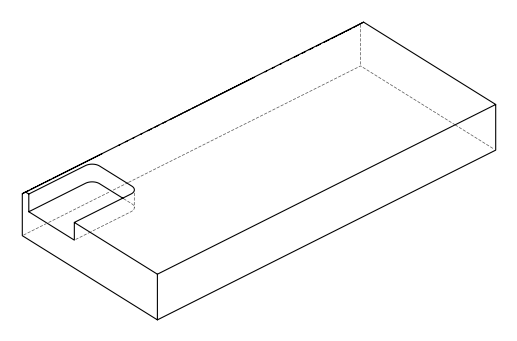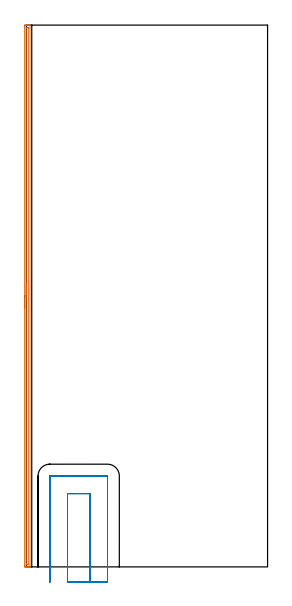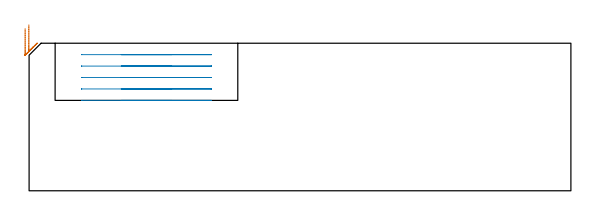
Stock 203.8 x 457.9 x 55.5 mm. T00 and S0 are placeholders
(PLAN: 2 operations, 1 tool changes, 12.3 min)
(1 AREA_MILL | FG_CHAMFER_SURFACE | UGT0205_001 | 7.5 min | 4636 mm3)
(2 MILL_SLOT | SLOT_PARTIAL_RECTANGULAR | UGT0201_135 | Follow Part, ap 4.975, ae 75% | 4.79 min | 127321 mm3)
(TOOL UGT0205_001 | Chamfer Mill 20 x 3 x 45 deg. | D20 FL50 Z2)
(TOOL UGT0201_135 | Carbide End Mill 19.9 | D19.9 FL30 Z4)
(OP 1 AREA_MILL)
G17 G21 G94 G90
T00 M6
G54
G17 G0 G90 X-1.5 Y218.95 S1061 M3
G43 Z65.5 H0
Z61.
G94 G1 Y218.988 Z60.128 F250.
Y219.102 Z59.263
Y219.291 Z58.412
Y219.553 Z57.58
Y219.887 Z56.774
Y220.29 Z56.
Y220.758 Z55.264
Y221.29 Z54.572
Y221.879 Z53.929
Y222.522 Z53.34
Y223.214 Z52.808
Y223.95 Z52.34
Y224.724 Z51.937
Y225.53 Z51.603
Y226.362 Z51.341
Y227.214 Z51.152
Y228.078 Z51.038
Y228.95 Z51.
Y456.872
X-1.499 Y457.278 Z51.001
X-1.494 Y457.76 Z51.002
X-1.491 Y457.891 Z51.005
X-1.017 Y457.9 Z51.478
X-0.749 Z51.746
X-0.134 Z52.361
X0.403 Z52.9
X0.75 Z53.246
X1.287 Z53.783
X1.634 Z54.129
X2.328 Z54.827
X2.621 Z55.121
X2.985 Y457.893 Z55.476
X2.997 Y457.891 Z55.488
X3. Y457.725 Z55.5
Y0.175
X2.997 Y0.009 Z55.488
X2.985 Y0.007 Z55.476
X2.621 Y0. Z55.121
X2.327 Z54.827
X1.634 Z54.129
X0.403 Z52.9
X-0.134 Z52.361
X-0.749 Z51.746
X-1.017 Y0.001 Z51.478
X-1.256 Y0.004 Z51.24
X-1.491 Y0.009 Z51.005
X-1.494 Y0.14 Z51.002
X-1.499 Y0.622 Z51.001
X-1.5 Y1.11 Z51.
Y228.95
X-0.086 Z52.414
X-0.085 Y455.807 Z52.415
X-0.084 Y455.86 Z52.416
X-0.082 Y455.885 Z52.418
X-0.08 Y455.89 Z52.42
X-0.06 Y455.892 Z52.44
X0.346 Y455.899 Z52.846
X0.75 Z53.25
X1.231 Y455.897 Z53.731
X1.468 Y455.89 Z53.968
X1.579 Y455.882 Z54.079
X1.585 Y455.54 Z54.085
Y455.49
Y2.093
X1.584 Y2.04 Z54.084
X1.582 Y2.015 Z54.082
X1.58 Y2.01 Z54.08
X1.559 Y2.008 Z54.059
X1.154 Y2.001 Z53.654
X0.75 Z53.25
X0.268 Y2.003 Z52.768
X0.032 Y2.01 Z52.532
X-0.079 Y2.018 Z52.421
X-0.085 Y2.36 Z52.415
Y2.41
X-0.086 Y228.95 Z52.414
Y229.822 Z52.452
Y230.686 Z52.566
Y231.538 Z52.755
Y232.37 Z53.017
Y233.176 Z53.351
Y233.95 Z53.754
Y234.686 Z54.223
Y235.378 Z54.754
Y236.021 Z55.343
Y236.61 Z55.986
Y237.142 Z56.678
Y237.61 Z57.414
Y238.013 Z58.188
Y238.347 Z58.994
Y238.609 Z59.826
Y238.798 Z60.678
Y238.912 Z61.543
Y238.95 Z62.414
G0 Z65.5
M5
M2
(OP 2 MILL_SLOT)
G17 G21 G94 G90
T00 M6
G54
G17 G0 G90 X53.625 Y-12.95 S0 M3
G43 Z65.5 H0
Z51.2
G94 G1 Y-9.95 F250.
Y61.925 F500.
X34.675
Y-9.95
Y-12.95 F250.
X68.55
Y-9.95
Y76.8 F500.
X68.552 Y76.83
X68.53 Y76.852
X68.5 Y76.85
X19.8
X19.77 Y76.852
X19.748 Y76.83
X19.75 Y76.8
Y-9.95
Y-12.95 F250.
G0 X53.625 Z46.9
G1 Y-9.95
Y61.925 F500.
X34.675
Y-9.95
Y-12.95 F250.
X68.55
Y-9.95
Y76.8 F500.
X68.552 Y76.83
X68.53 Y76.852
X68.5 Y76.85
X19.8
X19.77 Y76.852
X19.748 Y76.83
X19.75 Y76.8
Y-9.95
Y-12.95 F250.
G0 X53.625 Z42.6
G1 Y-9.95
Y61.925 F500.
X34.675
Y-9.95
Y-12.95 F250.
X68.55
Y-9.95
Y76.8 F500.
X68.552 Y76.83
X68.53 Y76.852
X68.5 Y76.85
X19.8
X19.77 Y76.852
X19.748 Y76.83
X19.75 Y76.8
Y-9.95
Y-12.95 F250.
G0 X53.625 Z38.3
G1 Y-9.95
Y61.925 F500.
X34.675
Y-9.95
Y-12.95 F250.
X68.55
Y-9.95
Y76.8 F500.
X68.552 Y76.83
X68.53 Y76.852
X68.5 Y76.85
X19.8
X19.77 Y76.852
X19.748 Y76.83
X19.75 Y76.8
Y-9.95
Y-12.95 F250.
G0 X53.625 Z34.
G1 Y-9.95
Y61.925 F500.
X34.675
Y-9.95
Y-12.95 F250.
X68.55
Y-9.95
Y76.8 F500.
X68.552 Y76.83
X68.53 Y76.852
X68.5 Y76.85
X19.8
X19.77 Y76.852
X19.748 Y76.83
X19.75 Y76.8
Y-9.95
Y-12.95 F250.
G0 Z65.5
M5
M2
